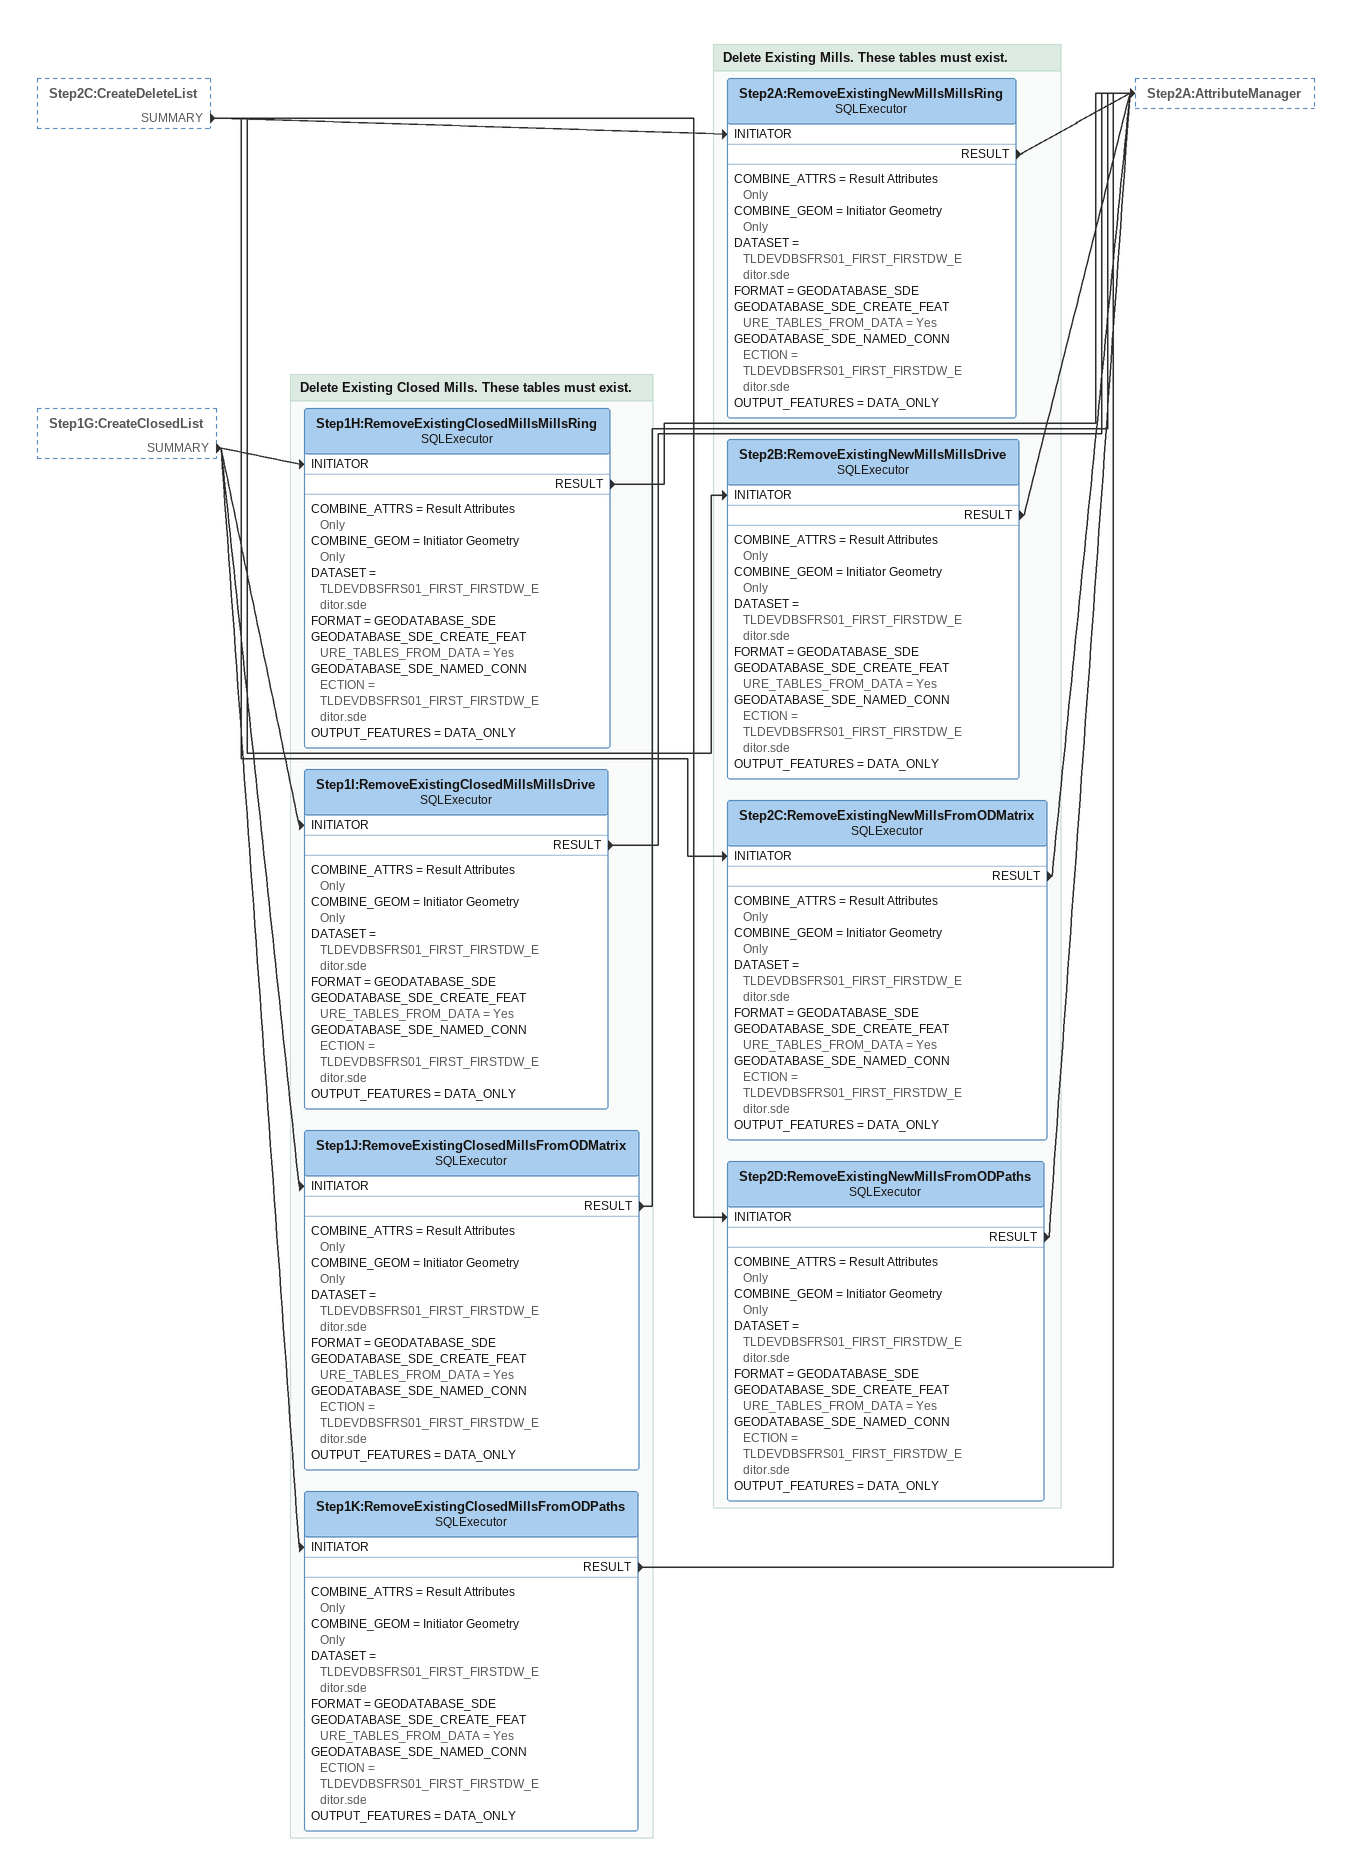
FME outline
Step2C:CreateDeleteList [outside]
    SUMMARY -> Step2D:RemoveExistingNewMillsFromODPaths [INITIATOR]
    SUMMARY -> Step2C:RemoveExistingNewMillsFromODMatrix [INITIATOR]
    SUMMARY -> Step2B:RemoveExistingNewMillsMillsDrive [INITIATOR]
    SUMMARY -> Step2A:RemoveExistingNewMillsMillsRing [INITIATOR]
Step1G:CreateClosedList [outside]
    SUMMARY -> Step1H:RemoveExistingClosedMillsMillsRing [INITIATOR]
    SUMMARY -> Step1I:RemoveExistingClosedMillsMillsDrive [INITIATOR]
    SUMMARY -> Step1J:RemoveExistingClosedMillsFromODMatrix [INITIATOR]
    SUMMARY -> Step1K:RemoveExistingClosedMillsFromODPaths [INITIATOR]

Bookmark: Delete Existing Closed Mills. These tables must exist.
Step1H:RemoveExistingClosedMillsMillsRing: SQLExecutor
    COMBINE_ATTRS = Result Attributes Only
    COMBINE_GEOM = Initiator Geometry Only
    DATASET = TLDEVDBSFRS01_FIRST_FIRSTDW_Editor.sde
    FORMAT = GEODATABASE_SDE
    GEODATABASE_SDE_CREATE_FEATURE_TABLES_FROM_DATA = Yes
    GEODATABASE_SDE_NAMED_CONNECTION = TLDEVDBSFRS01_FIRST_FIRSTDW_Editor.sde
    OUTPUT_FEATURES = DATA_ONLY
    RESULT -> Step2A:AttributeManager
Step1I:RemoveExistingClosedMillsMillsDrive: SQLExecutor
    COMBINE_ATTRS = Result Attributes Only
    COMBINE_GEOM = Initiator Geometry Only
    DATASET = TLDEVDBSFRS01_FIRST_FIRSTDW_Editor.sde
    FORMAT = GEODATABASE_SDE
    GEODATABASE_SDE_CREATE_FEATURE_TABLES_FROM_DATA = Yes
    GEODATABASE_SDE_NAMED_CONNECTION = TLDEVDBSFRS01_FIRST_FIRSTDW_Editor.sde
    OUTPUT_FEATURES = DATA_ONLY
    RESULT -> Step2A:AttributeManager
Step1J:RemoveExistingClosedMillsFromODMatrix: SQLExecutor
    COMBINE_ATTRS = Result Attributes Only
    COMBINE_GEOM = Initiator Geometry Only
    DATASET = TLDEVDBSFRS01_FIRST_FIRSTDW_Editor.sde
    FORMAT = GEODATABASE_SDE
    GEODATABASE_SDE_CREATE_FEATURE_TABLES_FROM_DATA = Yes
    GEODATABASE_SDE_NAMED_CONNECTION = TLDEVDBSFRS01_FIRST_FIRSTDW_Editor.sde
    OUTPUT_FEATURES = DATA_ONLY
    RESULT -> Step2A:AttributeManager
Step1K:RemoveExistingClosedMillsFromODPaths: SQLExecutor
    COMBINE_ATTRS = Result Attributes Only
    COMBINE_GEOM = Initiator Geometry Only
    DATASET = TLDEVDBSFRS01_FIRST_FIRSTDW_Editor.sde
    FORMAT = GEODATABASE_SDE
    GEODATABASE_SDE_CREATE_FEATURE_TABLES_FROM_DATA = Yes
    GEODATABASE_SDE_NAMED_CONNECTION = TLDEVDBSFRS01_FIRST_FIRSTDW_Editor.sde
    OUTPUT_FEATURES = DATA_ONLY
    RESULT -> Step2A:AttributeManager

Bookmark: Delete Existing Mills. These tables must exist.
Step2A:RemoveExistingNewMillsMillsRing: SQLExecutor
    COMBINE_ATTRS = Result Attributes Only
    COMBINE_GEOM = Initiator Geometry Only
    DATASET = TLDEVDBSFRS01_FIRST_FIRSTDW_Editor.sde
    FORMAT = GEODATABASE_SDE
    GEODATABASE_SDE_CREATE_FEATURE_TABLES_FROM_DATA = Yes
    GEODATABASE_SDE_NAMED_CONNECTION = TLDEVDBSFRS01_FIRST_FIRSTDW_Editor.sde
    OUTPUT_FEATURES = DATA_ONLY
    RESULT -> Step2A:AttributeManager
Step2B:RemoveExistingNewMillsMillsDrive: SQLExecutor
    COMBINE_ATTRS = Result Attributes Only
    COMBINE_GEOM = Initiator Geometry Only
    DATASET = TLDEVDBSFRS01_FIRST_FIRSTDW_Editor.sde
    FORMAT = GEODATABASE_SDE
    GEODATABASE_SDE_CREATE_FEATURE_TABLES_FROM_DATA = Yes
    GEODATABASE_SDE_NAMED_CONNECTION = TLDEVDBSFRS01_FIRST_FIRSTDW_Editor.sde
    OUTPUT_FEATURES = DATA_ONLY
    RESULT -> Step2A:AttributeManager
Step2C:RemoveExistingNewMillsFromODMatrix: SQLExecutor
    COMBINE_ATTRS = Result Attributes Only
    COMBINE_GEOM = Initiator Geometry Only
    DATASET = TLDEVDBSFRS01_FIRST_FIRSTDW_Editor.sde
    FORMAT = GEODATABASE_SDE
    GEODATABASE_SDE_CREATE_FEATURE_TABLES_FROM_DATA = Yes
    GEODATABASE_SDE_NAMED_CONNECTION = TLDEVDBSFRS01_FIRST_FIRSTDW_Editor.sde
    OUTPUT_FEATURES = DATA_ONLY
    RESULT -> Step2A:AttributeManager
Step2D:RemoveExistingNewMillsFromODPaths: SQLExecutor
    COMBINE_ATTRS = Result Attributes Only
    COMBINE_GEOM = Initiator Geometry Only
    DATASET = TLDEVDBSFRS01_FIRST_FIRSTDW_Editor.sde
    FORMAT = GEODATABASE_SDE
    GEODATABASE_SDE_CREATE_FEATURE_TABLES_FROM_DATA = Yes
    GEODATABASE_SDE_NAMED_CONNECTION = TLDEVDBSFRS01_FIRST_FIRSTDW_Editor.sde
    OUTPUT_FEATURES = DATA_ONLY
    RESULT -> Step2A:AttributeManager
